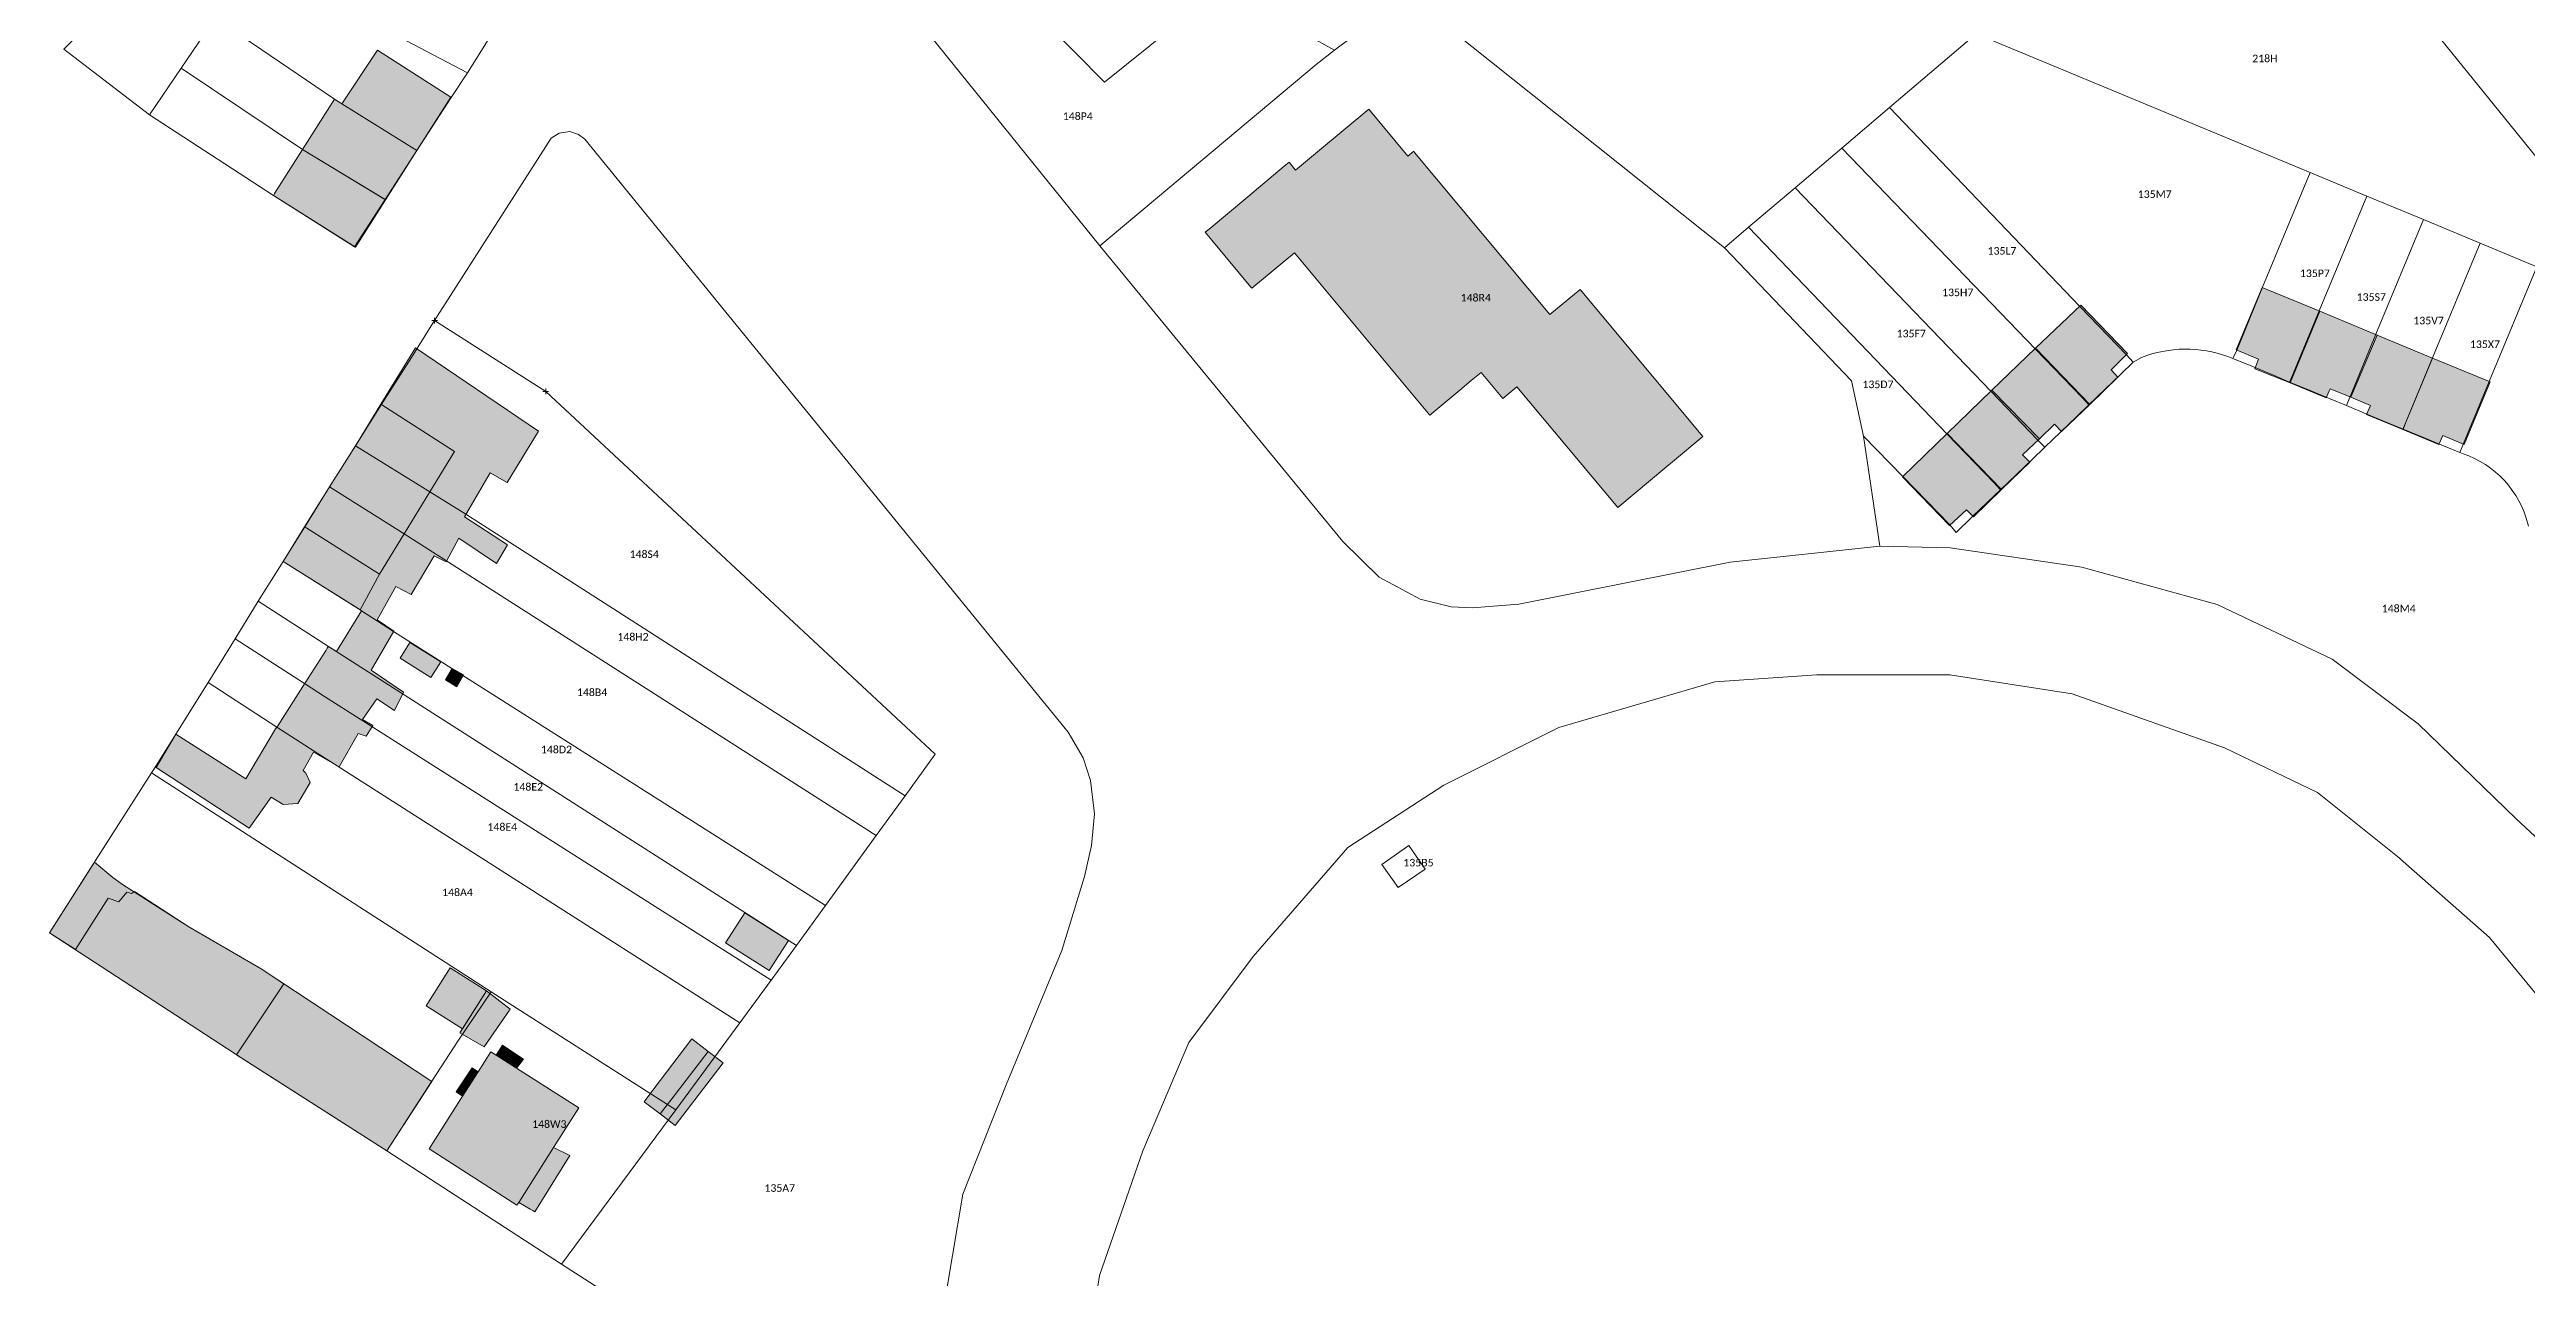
# Model space of a CAD drawing. Header units: metres. Extents: x 113120 to 240396, y 120329 to 242116.
# Drawn here: x 113211.2 to 113473.5, y 121170.4 to 121300.4 of the extents above; entities that cross this region are included whole.
import ezdxf

# ---------------------------------------------------------------- set-up
doc = ezdxf.new("R2010")
doc.units = ezdxf.units.M
doc.header["$LTSCALE"] = 3
doc.header["$PDMODE"] = 2
doc.header["$PDSIZE"] = 0.3
for name, color, linetype, lineweight in [('Bpn_CaPa', 78, 'Continuous', 0), ('Bpn_ReBu', 4, 'Continuous', 0), ('Bpt_CaNu', 7, 'Continuous', 0), ('Bpt_PrSt', 7, 'Continuous', 0), ('Hachure bâtiment', 11, 'Continuous', 0)]:
    doc.layers.add(name, color=color, linetype=linetype, lineweight=lineweight)
doc.styles.add('Legend', font='')
doc.styles.get('Legend').set_extended_font_data('Calibri')

msp = doc.modelspace()

# ---------------------------------------------------------------- hatches: boundary and pattern name
at = {"layer": 'Hachure bâtiment'}
h = msp.add_hatch(color=256, dxfattribs=at)
h.dxf.hatch_style = 1
h.paths.add_polyline_path([(113253.73, 121295.32), (113250.14, 121289.67), (113242.18, 121294.62), (113245.97, 121300.32)])
h = msp.add_hatch(color=256, dxfattribs=at)
h.dxf.hatch_style = 1
h.paths.add_polyline_path([(113242.18, 121294.62), (113250.14, 121289.67), (113246.82, 121284.46), (113238.04, 121289.8), (113241.42, 121295.12)])
h = msp.add_hatch(color=256, dxfattribs=at)
h.dxf.hatch_style = 1
h.paths.add_polyline_path([(113370.12, 121272.31), (113373.32, 121274.98), (113373.32, 121274.98), (113373.34, 121274.95), (113375.65, 121272.19), (113386.32, 121259.39), (113383.12, 121256.73), (113382.51, 121256.22), (113377.31, 121251.87), (113366.64, 121264.67), (113365.14, 121263.42), (113362.84, 121266.19), (113361.8, 121265.32), (113360.59, 121264.32), (113357.41, 121261.66), (113357.39, 121261.69), (113343.06, 121278.85), (113338.57, 121275.11), (113338.47, 121275.22), (113334.33, 121280.19), (113333.63, 121281.03), (113334.03, 121281.37), (113338.12, 121284.78), (113341.99, 121288.01), (113342.5, 121288.44), (113343.2, 121287.6), (113344.25, 121288.47), (113345.74, 121289.71), (113350.94, 121294.05), (113355.09, 121289.09), (113355.7, 121289.6), (113355.8, 121289.48)])
h = msp.add_hatch(color=256, dxfattribs=at)
h.dxf.hatch_style = 1
h.paths.add_polyline_path([(113246.82, 121284.46), (113243.62, 121279.44), (113234.94, 121284.93), (113235.07, 121285.12), (113238.04, 121289.8)])
h = msp.add_hatch(color=256, dxfattribs=at)
h.dxf.hatch_style = 1
h.paths.add_polyline_path([(113431.31, 121268.19), (113429.56, 121266.45), (113430.28, 121265.68), (113427.29, 121262.8), (113421.54, 121268.76), (113426.34, 121273.32)])
h = msp.add_hatch(color=256, dxfattribs=at)
h.dxf.hatch_style = 1
h.paths.add_polyline_path([(113451.66, 121272.66), (113448.51, 121265.07), (113444.76, 121266.58), (113445.16, 121267.58), (113442.8, 121268.59), (113445.54, 121275.19)])
h = msp.add_hatch(color=256, dxfattribs=at)
h.dxf.hatch_style = 1
h.paths.add_polyline_path([(113457.75, 121270.13), (113454.96, 121263.55), (113452.74, 121264.43), (113452.65, 121264.22), (113452.34, 121263.49), (113448.51, 121265.07), (113451.66, 121272.66)])
h = msp.add_hatch(color=256, dxfattribs=at)
h.dxf.hatch_style = 1
h.paths.add_polyline_path([(113263.03, 121259.95), (113259.68, 121254.52), (113257.88, 121255.55), (113255.17, 121250.9), (113259.75, 121247.93), (113258.58, 121245.97), (113254.57, 121248.62), (113253.22, 121246.12), (113251.98, 121246.77), (113249.52, 121242.67), (113247.92, 121243.52), (113245.92, 121240), (113247.68, 121238.8), (113245.28, 121234.65), (113248.72, 121232.32), (113247.77, 121230.4), (113245.88, 121231.62), (113244.37, 121229.45), (113245.47, 121228.8), (113244.77, 121227.67), (113243.93, 121227.97), (113241.92, 121224.42), (113239.18, 121225.97), (113238.08, 121224.02), (113238.38, 121223.75), (113238.82, 121222.75), (113237.52, 121220.55), (113235.98, 121220.45), (113234.72, 121221.22), (113232.38, 121217.92), (113222.52, 121224.37), (113224.61, 121227.88), (113232.02, 121223.15), (113235.18, 121228.43), (113235.3, 121228.63), (113235.4, 121228.78), (113238.3, 121233.32), (113240.53, 121236.79), (113240.65, 121236.98), (113240.77, 121237.17), (113241.63, 121236.65), (113244.27, 121240.95), (113244.13, 121241.03), (113246.17, 121244.82), (113248.79, 121249.1), (113251.51, 121253.53), (113254.13, 121257.82), (113246.31, 121262.81), (113249.98, 121268.8)])
h = msp.add_hatch(color=256, dxfattribs=at)
h.dxf.hatch_style = 1
h.paths.add_polyline_path([(113427.29, 121262.8), (113424.31, 121259.93), (113423.57, 121260.7), (113421.96, 121259.14), (113416.94, 121264.3), (113421.54, 121268.76)])
h = msp.add_hatch(color=256, dxfattribs=at)
h.dxf.hatch_style = 1
h.paths.add_polyline_path([(113463.6, 121267.71), (113460.45, 121260.14), (113456.62, 121261.72), (113457.02, 121262.68), (113454.96, 121263.55), (113457.75, 121270.13)])
h = msp.add_hatch(color=256, dxfattribs=at)
h.dxf.hatch_style = 1
h.paths.add_polyline_path([(113469.7, 121265.18), (113466.96, 121258.57), (113464.69, 121259.51), (113464.27, 121258.55), (113460.45, 121260.14), (113463.6, 121267.71)])
h = msp.add_hatch(color=256, dxfattribs=at)
h.dxf.hatch_style = 1
h.paths.add_polyline_path([(113254.13, 121257.82), (113251.51, 121253.53), (113243.62, 121258.4), (113246.31, 121262.81)], flags=17)
h = msp.add_hatch(color=256, dxfattribs=at)
h.dxf.hatch_style = 1
h.paths.add_polyline_path([(113421.96, 121259.14), (113420.19, 121257.46), (113420.94, 121256.68), (113417.94, 121253.78), (113412.21, 121259.72), (113416.94, 121264.3)])
h = msp.add_hatch(color=256, dxfattribs=at)
h.dxf.hatch_style = 1
h.paths.add_polyline_path([(113251.51, 121253.53), (113248.79, 121249.1), (113240.89, 121254.06), (113243.62, 121258.4)], flags=17)
h = msp.add_hatch(color=256, dxfattribs=at)
h.dxf.hatch_style = 1
h.paths.add_polyline_path([(113417.94, 121253.78), (113415, 121250.9), (113414.23, 121251.64), (113412.45, 121249.96), (113407.47, 121255.12), (113412.21, 121259.72)])
h = msp.add_hatch(color=256, dxfattribs=at)
h.dxf.hatch_style = 1
h.paths.add_polyline_path([(113248.79, 121249.1), (113246.17, 121244.82), (113238.49, 121249.69), (113238.28, 121249.82), (113240.89, 121254.06)], flags=17)
h = msp.add_hatch(color=256, dxfattribs=at)
h.dxf.hatch_style = 1
h.paths.add_polyline_path([(113238.49, 121249.69), (113246.17, 121244.82), (113244.13, 121241.03), (113243.94, 121241.15), (113235.97, 121246.18), (113238.28, 121249.82)], flags=17)
h = msp.add_hatch(color=256, dxfattribs=at)
h.dxf.hatch_style = 1
h.paths.add_polyline_path([(113252.67, 121235.55), (113251.63, 121233.9), (113248.37, 121235.92), (113249.4, 121237.58)], flags=17)
h = msp.add_hatch(color=256, dxfattribs=at)
h.dxf.hatch_style = 1
h.paths.add_polyline_path([(113255.08, 121234.15), (113254.37, 121232.9), (113253.15, 121233.62), (113253.87, 121234.85)], flags=17)
h = msp.add_hatch(color=256, dxfattribs=at)
h.dxf.hatch_style = 1
h.paths.add_polyline_path([(113217.94, 121212.71), (113218.95, 121211.98), (113225.97, 121207.47), (113233.64, 121203.05), (113251.73, 121191.12), (113246.97, 121183.75), (113231.72, 121193.52), (113211.23, 121206.85), (113215.98, 121214.32)])
h = msp.add_hatch(color=256, dxfattribs=at)
h.dxf.hatch_style = 1
h.paths.add_polyline_path([(113289.48, 121206.02), (113287.43, 121202.85), (113282.83, 121205.8), (113284.88, 121208.97)])
h = msp.add_hatch(color=256, dxfattribs=at)
h.dxf.hatch_style = 1
h.paths.add_polyline_path([(113253.65, 121203.15), (113257.51, 121200.72), (113254.96, 121196.68), (113251.11, 121199.11)])
h = msp.add_hatch(color=256, dxfattribs=at)
h.dxf.hatch_style = 1
h.paths.add_polyline_path([(113257.51, 121200.72), (113260.02, 121198.76), (113257.27, 121194.76), (113254.69, 121196.25)])
h = msp.add_hatch(color=256, dxfattribs=at)
h.dxf.hatch_style = 1
h.paths.add_polyline_path([(113261.42, 121193.47), (113260.69, 121192.52), (113258.55, 121193.88), (113259.22, 121194.95)])
h = msp.add_hatch(color=256, dxfattribs=at)
h.dxf.hatch_style = 1
h.paths.add_polyline_path([(113280.98, 121194.29), (113277.13, 121189.28), (113275.89, 121187.67), (113274.2, 121188.96), (113275.24, 121190.33), (113279.26, 121195.61)])
h = msp.add_hatch(color=256, dxfattribs=at)
h.dxf.hatch_style = 1
h.paths.add_polyline_path([(113258.55, 121193.88), (113260.69, 121192.52), (113267.28, 121188.32), (113264.61, 121184.12), (113260.92, 121178.3), (113260.73, 121178.02), (113251.42, 121183.97), (113254.96, 121189.54), (113256.61, 121192.12), (113257.97, 121194.25)])
h = msp.add_hatch(color=256, dxfattribs=at)
h.dxf.hatch_style = 1
h.paths.add_polyline_path([(113256.61, 121192.12), (113254.96, 121189.54), (113254.28, 121190), (113255.98, 121192.55)], flags=17)
h = msp.add_hatch(color=256, dxfattribs=at)
h.dxf.hatch_style = 1
h.paths.add_polyline_path([(113280.98, 121194.29), (113282.56, 121193.09), (113277.5, 121186.45), (113275.89, 121187.67), (113277.13, 121189.28)])
h = msp.add_hatch(color=256, dxfattribs=at)
h.dxf.hatch_style = 1
h.paths.add_polyline_path([(113266.32, 121183.27), (113262.62, 121177.32), (113262.51, 121177.38), (113262.41, 121177.44), (113262.15, 121177.59), (113260.92, 121178.3), (113264.61, 121184.12)])

# ---------------------------------------------------------------- linework, layer by layer
at = {"layer": 'Bpn_CaPa'}
for points in [[(113462.96, 121342.22), (113537.86, 121261.66), (113513.34, 121241.08), (113510.94, 121244.05), (113509.02, 121246.43), (113505.68, 121250.56), (113488.68, 121271.56), (113444.26, 121326.46), (113462.96, 121342.22)], [(113337.28, 121308.46), (113322.97, 121296.91), (113294.92, 121325.28), (113309.01, 121337.54), (113331.65, 121315.37), (113337.28, 121308.46)], [(113246.12, 121333.26), (113250.83, 121328.22), (113252.78, 121326.3), (113249.68, 121323.28), (113247.78, 121321.45), (113246.89, 121320.7), (113242.98, 121317.05), (113242.37, 121317.73), (113239.38, 121314.84), (113234.26, 121309.91), (113234.13, 121309.73), (113233.84, 121309.3), (113232.98, 121309.77), (113232.74, 121309.41), (113228.77, 121303.68), (113225.17, 121298.39), (113221.82, 121293.45), (113212.74, 121300.42), (113227.78, 121315.65), (113238.87, 121326.3), (113239.71, 121327.05), (113246.12, 121333.26)], [(113347.3, 121300.29), (113345.36, 121298.8), (113322.46, 121279.59), (113289.79, 121320.1), (113290.32, 121323.96), (113292.53, 121327.97), (113294.92, 121325.28), (113322.97, 121296.91), (113337.28, 121308.46), (113341.31, 121303.63), (113347.3, 121300.29)], [(113425.11, 121310.33), (113444.26, 121326.46), (113488.68, 121271.56), (113474.65, 121277.38), (113468.65, 121279.87), (113462.65, 121282.36), (113456.65, 121284.85), (113450.63, 121287.35), (113415.27, 121302.04), (113425.11, 121310.33)], [(113233.84, 121309.3), (113234.13, 121309.73), (113250.82, 121311.66), (113259.74, 121312.23), (113260.23, 121305.45), (113255.49, 121297.9), (113233.84, 121309.3)], [(113233.84, 121309.3), (113255.49, 121297.9), (113253.78, 121295.29), (113250.14, 121289.67), (113242.18, 121294.62), (113241.42, 121295.12), (113228.77, 121303.68), (113232.74, 121309.41), (113232.98, 121309.77), (113233.84, 121309.3)], [(113347.3, 121300.29), (113355.07, 121306.13), (113388.6, 121279.37), (113402.07, 121265.3), (113403.35, 121259.43), (113405.06, 121247.78), (113389.23, 121246.1), (113366.83, 121241.64), (113361.94, 121241.25), (113359.67, 121241.36), (113356.38, 121242.18), (113352.05, 121244.5), (113348.2, 121248.29), (113322.46, 121279.59), (113345.36, 121298.8), (113347.3, 121300.29)], [(113225.17, 121298.39), (113228.77, 121303.68), (113241.42, 121295.12), (113242.18, 121294.62), (113250.14, 121289.67), (113246.78, 121284.49), (113238.04, 121289.8), (113225.17, 121298.39)], [(113442.46, 121267.66), (113441.92, 121267.87), (113441.36, 121268.06), (113440.8, 121268.22), (113440.24, 121268.36), (113439.66, 121268.47), (113439.09, 121268.55), (113438.5, 121268.61), (113437.92, 121268.64), (113437.34, 121268.65), (113436.76, 121268.63), (113436.17, 121268.58), (113435.59, 121268.51), (113435.02, 121268.41), (113434.45, 121268.29), (113433.88, 121268.14), (113433.33, 121267.96), (113432.78, 121267.77), (113431.9, 121267.27), (113431.17, 121268.03), (113426.25, 121273.16), (113406.09, 121294.22), (113415.27, 121302.04), (113450.63, 121287.35), (113445.6, 121275.21), (113442.91, 121268.61), (113442.46, 121267.66)], [(113225.17, 121298.39), (113238.04, 121289.8), (113246.78, 121284.49), (113243.54, 121279.49), (113234.94, 121284.93), (113221.82, 121293.45), (113225.17, 121298.39)], [(113431.9, 121267.27), (113430.57, 121265.99), (113428.91, 121264.4), (113427.21, 121262.77), (113426.49, 121263.53), (113421.56, 121268.65), (113401.05, 121289.93), (113406.09, 121294.22), (113426.25, 121273.16), (113431.17, 121268.03), (113431.9, 121267.27)], [(113396.1, 121285.74), (113401.05, 121289.93), (113421.56, 121268.65), (113426.49, 121263.53), (113427.21, 121262.77), (113425.88, 121261.49), (113424.22, 121259.89), (113422.53, 121258.26), (113421.8, 121259.02), (113416.87, 121264.15), (113396.1, 121285.74)], [(113442.46, 121267.66), (113442.91, 121268.61), (113445.6, 121275.21), (113450.63, 121287.35), (113456.65, 121284.85), (113451.6, 121272.71), (113448.87, 121266.14), (113448.46, 121265.17), (113446.76, 121265.88), (113444.63, 121266.76), (113442.46, 121267.66)], [(113396.1, 121285.74), (113416.87, 121264.15), (113421.8, 121259.02), (113422.53, 121258.26), (113421.19, 121256.98), (113419.54, 121255.39), (113417.84, 121253.76), (113417.12, 121254.52), (113412.18, 121259.65), (113391.16, 121281.55), (113396.1, 121285.74)], [(113454.47, 121262.68), (113452.76, 121263.39), (113450.64, 121264.27), (113448.46, 121265.17), (113448.87, 121266.14), (113451.6, 121272.71), (113456.65, 121284.85), (113462.65, 121282.36), (113457.6, 121270.22), (113454.87, 121263.65), (113454.47, 121262.68)], [(113391.16, 121281.55), (113412.18, 121259.65), (113417.12, 121254.52), (113417.84, 121253.76), (113416.51, 121252.48), (113414.85, 121250.88), (113413.16, 121249.25), (113412.47, 121250.04), (113407.5, 121255.15), (113403.35, 121259.43), (113402.07, 121265.3), (113388.6, 121279.37), (113391.16, 121281.55)], [(113454.47, 121262.68), (113454.87, 121263.65), (113457.6, 121270.22), (113462.65, 121282.36), (113468.65, 121279.87), (113463.6, 121267.72), (113460.87, 121261.16), (113460.47, 121260.19), (113458.76, 121260.89), (113456.64, 121261.78), (113454.47, 121262.68)], [(113460.47, 121260.19), (113460.87, 121261.16), (113463.6, 121267.72), (113468.65, 121279.87), (113474.65, 121277.38), (113469.61, 121265.23), (113466.88, 121258.66), (113466.47, 121257.69), (113464.77, 121258.4), (113462.64, 121259.28), (113460.47, 121260.19)], [(113305.02, 121225.76), (113301.84, 121221.37), (113255.33, 121251.17), (113251.51, 121253.53), (113243.62, 121258.4), (113246.37, 121262.77), (113249.56, 121267.78), (113252.01, 121271.68), (113263.78, 121264.18), (113305.02, 121225.76)], [(113301.84, 121221.37), (113298.78, 121217.16), (113248.79, 121249.1), (113240.89, 121254.06), (113243.62, 121258.4), (113251.51, 121253.53), (113255.33, 121251.17), (113301.84, 121221.37)], [(113293.41, 121209.75), (113247.67, 121238.77), (113244.27, 121240.95), (113243.91, 121241.18), (113235.97, 121246.18), (113238.23, 121249.85), (113240.89, 121254.06), (113248.79, 121249.1), (113298.78, 121217.16), (113293.41, 121209.75)], [(113233.33, 121241.98), (113235.97, 121246.18), (113243.91, 121241.18), (113244.27, 121240.95), (113247.67, 121238.77), (113293.41, 121209.75), (113290.34, 121205.52), (113240.79, 121237.15), (113240.77, 121237.17), (113233.33, 121241.98)], [(113233.33, 121241.98), (113240.77, 121237.17), (113240.79, 121237.15), (113290.34, 121205.52), (113287.65, 121201.83), (113240.36, 121231.87), (113238.25, 121233.23), (113230.88, 121237.98), (113233.33, 121241.98)], [(113284.32, 121197.32), (113239.27, 121226.09), (113235.31, 121228.64), (113228.04, 121233.34), (113230.88, 121237.98), (113238.25, 121233.23), (113240.36, 121231.87), (113287.65, 121201.83), (113284.32, 121197.32)], [(113228.04, 121233.34), (113235.31, 121228.64), (113239.27, 121226.09), (113284.32, 121197.32), (113277.56, 121188.11), (113260.75, 121198.82), (113257.99, 121200.61), (113222.03, 121223.78), (113222.37, 121224.31), (113224.61, 121227.88), (113228.04, 121233.34)], [(113246.97, 121183.75), (113231.04, 121193.93), (113236.04, 121201.44), (113233.64, 121203.05), (113225.97, 121207.47), (113220.22, 121211.22), (113219.92, 121211.01), (113219.42, 121211.15), (113218.58, 121210.12), (113217.44, 121210.51), (113213.98, 121205.07), (113211.23, 121206.85), (113215.87, 121214.13), (113222.03, 121223.78), (113257.99, 121200.61), (113254.53, 121195.5), (113251.71, 121191.13), (113246.97, 121183.75)], [(113356.92, 121213.6), (113355.17, 121216.1), (113352.31, 121214.09), (113354.04, 121211.64), (113356.92, 121213.6)], [(113356.92, 121213.6), (113354.04, 121211.64), (113352.31, 121214.09), (113355.17, 121216.1), (113356.92, 121213.6)], [(113246.97, 121183.75), (113251.71, 121191.13), (113254.53, 121195.5), (113257.99, 121200.61), (113260.75, 121198.82), (113277.56, 121188.11), (113265.46, 121171.77), (113246.97, 121183.75)]]:
    msp.add_lwpolyline(points, close=True, dxfattribs=at)
for points in [[(113415.27, 121302.04), (113406.09, 121294.22), (113406.09, 121294.22), (113401.05, 121289.93), (113396.1, 121285.74), (113391.16, 121281.55), (113388.6, 121279.37), (113355.07, 121306.13), (113347.3, 121300.29), (113341.31, 121303.63)], [(113290.99, 121155.37), (113265.46, 121171.77), (113277.56, 121188.11), (113284.32, 121197.32), (113284.32, 121197.32), (113287.65, 121201.83), (113290.34, 121205.52), (113293.41, 121209.75), (113298.78, 121217.16), (113301.84, 121221.37), (113305.02, 121225.76), (113263.78, 121264.18), (113252.01, 121271.68), (113264.34, 121290.98), (113265.2, 121291.51), (113266.32, 121291.71), (113267.25, 121291.36), (113267.91, 121290.88), (113319.11, 121228.09), (113320.7, 121225.39), (113321.49, 121222.98), (113321.89, 121219.44), (113321.57, 121216.1), (113320.84, 121212.82), (113318.43, 121204.99), (113312.55, 121190.75), (113307.95, 121179.16), (113304.66, 121159.69)], [(113473.77, 121249.91), (113473.52, 121250.76), (113473.3, 121251.38), (113473.04, 121251.99), (113472.74, 121252.58), (113472.41, 121253.15), (113472.04, 121253.7), (113471.64, 121254.23), (113471.21, 121254.73), (113470.75, 121255.2), (113470.26, 121255.64), (113469.74, 121256.05), (113469.2, 121256.43), (113468.64, 121256.77), (113468.05, 121257.08), (113467.45, 121257.35), (113466.83, 121257.58), (113466.47, 121257.69), (113466.88, 121258.66), (113469.61, 121265.23), (113474.65, 121277.38)], [(113478.9, 121212.92), (113472.47, 121218.93), (113462.09, 121228.98), (113452.95, 121235.84), (113440.8, 121241.6), (113426.45, 121245.58), (113412.52, 121247.61), (113405.06, 121247.78), (113403.35, 121259.43), (113407.5, 121255.15), (113412.47, 121250.04), (113413.16, 121249.25), (113414.85, 121250.88), (113416.51, 121252.48), (113417.84, 121253.76), (113417.84, 121253.76), (113419.54, 121255.39), (113421.19, 121256.98), (113422.53, 121258.26), (113424.22, 121259.89), (113425.88, 121261.49), (113427.21, 121262.77), (113428.91, 121264.4), (113430.57, 121265.99), (113431.9, 121267.27), (113432.78, 121267.77), (113433.33, 121267.96), (113433.88, 121268.14), (113434.45, 121268.29), (113435.02, 121268.41), (113435.59, 121268.51), (113436.17, 121268.58), (113436.76, 121268.63), (113437.34, 121268.65), (113437.92, 121268.64), (113438.5, 121268.61), (113439.09, 121268.55), (113439.66, 121268.47), (113440.24, 121268.36), (113440.8, 121268.22), (113441.36, 121268.06), (113441.92, 121267.87), (113442.46, 121267.66), (113444.63, 121266.76), (113446.76, 121265.88), (113448.46, 121265.17), (113450.64, 121264.27), (113452.76, 121263.39), (113454.47, 121262.68), (113456.64, 121261.78), (113458.76, 121260.89), (113460.47, 121260.19), (113462.64, 121259.28), (113464.77, 121258.4), (113466.47, 121257.69), (113466.83, 121257.58), (113467.45, 121257.35), (113468.05, 121257.08), (113468.64, 121256.77), (113469.2, 121256.43), (113469.74, 121256.05), (113470.26, 121255.64), (113470.75, 121255.2), (113471.21, 121254.73), (113471.64, 121254.23), (113472.04, 121253.7), (113472.41, 121253.15), (113472.74, 121252.58), (113473.04, 121251.99), (113473.3, 121251.38), (113473.52, 121250.76), (113473.77, 121249.91)], [(113320.28, 121156.72), (113322.44, 121170.56), (113327.01, 121183.77), (113331.87, 121195.25), (113338.7, 121204.34), (113348.73, 121215.9), (113358.89, 121222.5), (113371.08, 121228.59), (113387.6, 121233.42), (113398.39, 121234.18), (113412.49, 121234.18), (113425.44, 121232.14), (113441.57, 121226.43), (113451.43, 121221.69), (113459.9, 121214.92), (113469.63, 121206.34), (113532.86, 121129.59)]]:
    msp.add_lwpolyline(points, dxfattribs=at)
at = {"layer": 'Bpn_ReBu'}
for points in [[(113253.73, 121295.32), (113250.14, 121289.67), (113242.18, 121294.62), (113245.97, 121300.32), (113253.73, 121295.32)], [(113242.18, 121294.62), (113250.14, 121289.67), (113246.82, 121284.46), (113238.04, 121289.8), (113241.42, 121295.12), (113242.18, 121294.62)], [(113370.12, 121272.31), (113373.32, 121274.98), (113373.32, 121274.98), (113373.34, 121274.95), (113375.65, 121272.19), (113386.32, 121259.39), (113383.12, 121256.73), (113382.51, 121256.22), (113377.31, 121251.87), (113366.64, 121264.67), (113365.14, 121263.42), (113362.84, 121266.19), (113361.8, 121265.32), (113360.59, 121264.32), (113357.41, 121261.66), (113357.39, 121261.69), (113343.06, 121278.85), (113338.57, 121275.11), (113338.47, 121275.22), (113334.33, 121280.19), (113333.63, 121281.03), (113334.03, 121281.37), (113338.12, 121284.78), (113341.99, 121288.01), (113342.5, 121288.44), (113343.2, 121287.6), (113344.25, 121288.47), (113345.74, 121289.71), (113350.94, 121294.05), (113355.09, 121289.09), (113355.7, 121289.6), (113355.8, 121289.48), (113370.12, 121272.31)], [(113246.82, 121284.46), (113243.62, 121279.44), (113234.94, 121284.93), (113235.07, 121285.12), (113238.04, 121289.8), (113246.82, 121284.46)], [(113431.31, 121268.19), (113429.56, 121266.45), (113430.28, 121265.68), (113427.29, 121262.8), (113421.54, 121268.76), (113426.34, 121273.32), (113431.31, 121268.19)], [(113451.66, 121272.66), (113448.51, 121265.07), (113444.76, 121266.58), (113445.16, 121267.58), (113442.8, 121268.59), (113445.54, 121275.19), (113451.66, 121272.66)], [(113457.75, 121270.13), (113454.96, 121263.55), (113452.74, 121264.43), (113452.65, 121264.22), (113452.34, 121263.49), (113448.51, 121265.07), (113451.66, 121272.66), (113457.75, 121270.13)], [(113263.03, 121259.95), (113259.68, 121254.52), (113257.88, 121255.55), (113255.17, 121250.9), (113259.75, 121247.93), (113258.58, 121245.97), (113254.57, 121248.62), (113253.22, 121246.12), (113251.98, 121246.77), (113249.52, 121242.67), (113247.92, 121243.52), (113245.92, 121240), (113247.68, 121238.8), (113245.28, 121234.65), (113248.72, 121232.32), (113247.77, 121230.4), (113245.88, 121231.62), (113244.37, 121229.45), (113245.47, 121228.8), (113244.77, 121227.67), (113243.93, 121227.97), (113241.92, 121224.42), (113239.18, 121225.97), (113238.08, 121224.02), (113238.38, 121223.75), (113238.82, 121222.75), (113237.52, 121220.55), (113235.98, 121220.45), (113234.72, 121221.22), (113232.38, 121217.92), (113222.52, 121224.37), (113224.61, 121227.88), (113232.02, 121223.15), (113235.18, 121228.43), (113235.3, 121228.63), (113235.4, 121228.78), (113238.3, 121233.32), (113240.53, 121236.79), (113240.65, 121236.98), (113240.77, 121237.17), (113241.63, 121236.65), (113244.27, 121240.95), (113244.13, 121241.03), (113246.17, 121244.82), (113248.79, 121249.1), (113251.51, 121253.53), (113254.13, 121257.82), (113246.31, 121262.81), (113249.98, 121268.8), (113263.03, 121259.95)], [(113427.29, 121262.8), (113424.31, 121259.93), (113423.57, 121260.7), (113421.96, 121259.14), (113416.94, 121264.3), (113421.54, 121268.76), (113427.29, 121262.8)], [(113463.6, 121267.71), (113460.45, 121260.14), (113456.62, 121261.72), (113457.02, 121262.68), (113454.96, 121263.55), (113457.75, 121270.13), (113463.6, 121267.71)], [(113469.7, 121265.18), (113466.96, 121258.57), (113464.69, 121259.51), (113464.27, 121258.55), (113460.45, 121260.14), (113463.6, 121267.71), (113469.7, 121265.18)], [(113254.13, 121257.82), (113251.51, 121253.53), (113243.62, 121258.4), (113246.31, 121262.81), (113254.13, 121257.82)], [(113421.96, 121259.14), (113420.19, 121257.46), (113420.94, 121256.68), (113417.94, 121253.78), (113412.21, 121259.72), (113416.94, 121264.3), (113421.96, 121259.14)], [(113251.51, 121253.53), (113248.79, 121249.1), (113240.89, 121254.06), (113243.62, 121258.4), (113251.51, 121253.53)], [(113417.94, 121253.78), (113415, 121250.9), (113414.23, 121251.64), (113412.45, 121249.96), (113407.47, 121255.12), (113412.21, 121259.72), (113417.94, 121253.78)], [(113248.79, 121249.1), (113246.17, 121244.82), (113238.49, 121249.69), (113238.28, 121249.82), (113240.89, 121254.06), (113248.79, 121249.1)], [(113238.49, 121249.69), (113246.17, 121244.82), (113244.13, 121241.03), (113243.94, 121241.15), (113235.97, 121246.18), (113238.28, 121249.82), (113238.49, 121249.69)], [(113252.67, 121235.55), (113251.63, 121233.9), (113248.37, 121235.92), (113249.4, 121237.58), (113252.67, 121235.55)], [(113255.08, 121234.15), (113254.37, 121232.9), (113253.15, 121233.62), (113253.87, 121234.85), (113255.08, 121234.15)], [(113217.94, 121212.71), (113218.95, 121211.98), (113225.97, 121207.47), (113233.64, 121203.05), (113251.73, 121191.12), (113246.97, 121183.75), (113231.72, 121193.52), (113211.23, 121206.85), (113215.98, 121214.32), (113217.94, 121212.71)], [(113289.48, 121206.02), (113287.43, 121202.85), (113282.83, 121205.8), (113284.88, 121208.97), (113289.48, 121206.02)], [(113253.65, 121203.15), (113257.51, 121200.72), (113254.96, 121196.68), (113251.11, 121199.11), (113253.65, 121203.15)], [(113257.51, 121200.72), (113260.02, 121198.76), (113257.27, 121194.76), (113254.69, 121196.25), (113257.51, 121200.72)], [(113261.42, 121193.47), (113260.69, 121192.52), (113258.55, 121193.88), (113259.22, 121194.95), (113261.42, 121193.47)], [(113280.98, 121194.29), (113277.13, 121189.28), (113275.89, 121187.67), (113274.2, 121188.96), (113275.24, 121190.33), (113279.26, 121195.61), (113280.98, 121194.29)], [(113258.55, 121193.88), (113260.69, 121192.52), (113267.28, 121188.32), (113264.61, 121184.12), (113260.92, 121178.3), (113260.73, 121178.02), (113251.42, 121183.97), (113254.96, 121189.54), (113256.61, 121192.12), (113257.97, 121194.25), (113258.55, 121193.88)], [(113256.61, 121192.12), (113254.96, 121189.54), (113254.28, 121190), (113255.98, 121192.55), (113256.61, 121192.12)], [(113280.98, 121194.29), (113282.56, 121193.09), (113277.5, 121186.45), (113275.89, 121187.67), (113277.13, 121189.28), (113280.98, 121194.29)], [(113266.32, 121183.27), (113262.62, 121177.32), (113262.51, 121177.38), (113262.41, 121177.44), (113262.15, 121177.59), (113260.92, 121178.3), (113264.61, 121184.12), (113266.32, 121183.27)]]:
    msp.add_lwpolyline(points, close=True, dxfattribs=at)
at = {"layer": 'Bpt_PrSt'}
for p in [(113252.01, 121271.68), (113263.78, 121264.18)]:
    msp.add_point(p, dxfattribs=at)

# ---------------------------------------------------------------- texts
at = {"layer": 'Bpt_CaNu', "char_height": 0.8, "attachment_point": 7, "style": 'Legend'}
for s, insert in [('218H', (113444.5, 121299.02)), ('148P4', (113318.54, 121292.91)), ('135M7', (113432.38, 121284.65)), ('135L7', (113416.47, 121278.65)), ('135P7', (113449.55, 121276.27)), ('148R4', (113360.67, 121273.69)), ('135H7', (113411.66, 121274.25)), ('135S7', (113455.56, 121273.76)), ('135F7', (113406.84, 121269.89)), ('135V7', (113461.56, 121271.27)), ('135X7', (113467.56, 121268.76)), ('135D7', (113403.22, 121264.51)), ('148S4', (113272.66, 121246.53)), ('148M4', (113458.22, 121240.78)), ('148H2', (113271.37, 121237.78)), ('148B4', (113267.09, 121231.91)), ('148D2', (113263.27, 121225.85)), ('148E2', (113260.36, 121221.9)), ('148E4', (113257.61, 121217.65)), ('135B5', (113354.6, 121213.87)), ('148A4', (113252.81, 121210.73)), ('148W3', (113262.34, 121186.19)), ('135A7', (113286.94, 121179.42))]:
    msp.add_mtext(s, dxfattribs=dict(at, insert=insert))

doc.saveas('drawing.dxf')
